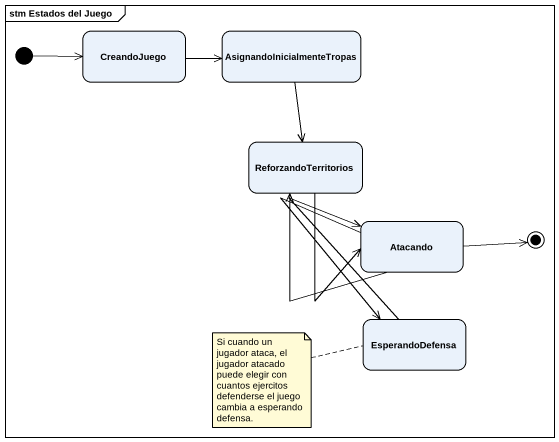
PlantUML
@startuml
mainframe stm Estados del Juego
hide empty description
state CreandoJuego
state AsignandoInicialmenteTropas
state ReforzandoTerritorios
state Atacando
state EsperandoDefensa
[*] -right-> CreandoJuego
CreandoJuego -right-> AsignandoInicialmenteTropas
AsignandoInicialmenteTropas --> ReforzandoTerritorios
ReforzandoTerritorios --> Atacando
Atacando -up-> ReforzandoTerritorios
Atacando --> EsperandoDefensa
EsperandoDefensa -up-> Atacando
Atacando -right-> [*]
note left of EsperandoDefensa : Si cuando un jugador ataca, el jugador atacado puede elegir con cuantos ejercitos defenderse el juego cambia a esperando defensa.
@enduml
